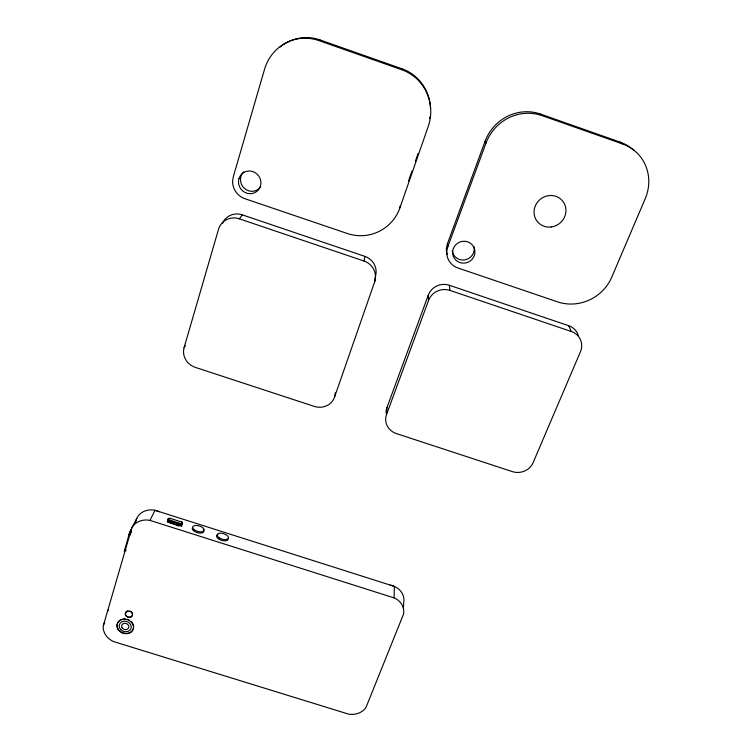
<?xml version="1.0" encoding="UTF-8"?>
<svg xmlns="http://www.w3.org/2000/svg" width="752" height="752" viewBox="0 0 752 752"><rect width="100%" height="100%" fill="white"/><g stroke="black" fill="none" stroke-linecap="round" stroke-linejoin="round"><path stroke-width="1.13" d="M403.457 607.766L403.702 602.474A17.061 14.965 3.8 0 0 395.073 586.692L390.109 585.047M167.395 521.352L168.523 518.513L169.905 518.26L181.768 522.029L182.595 523.223L181.458 526.09L167.264 521.775M394.048 597.821L394.396 586.41L154.978 510.288L150.005 520.403L149.253 520.234A17.785 15.538 20.7 0 0 131.694 528.13L103.231 625.984A17.174 14.514 18.8 0 0 113.317 641.494L348.712 714.165A16.798 14.194 5.8 0 0 366.036 707.331L403.533 614.13A17.381 15.181 3.8 0 0 394.744 598.103L150.005 520.403M430.492 107.903A43.842 42.544 -84.8 0 0 401.944 68.761L320.051 39.941L318.923 40.599A45.054 43.061 77.5 0 0 264.507 69.391L233.289 176.786L232.612 181.223A17.569 16.835 53.6 0 0 244.87 198.688L347.217 233.477A42.187 41.83 64.5 0 0 399.97 207.721L400.064 206.02M568.672 325.701L571.332 331.491A16.835 15.651 -21.6 0 1 580.459 351.701L533.065 462.771A16.046 14.617 -9.6 0 1 512.385 471.617L396.417 433.584A16.036 14.965 1.5 0 1 386.519 414.559L386.942 407.622L428.273 295.16A16.45 15.877 -12.5 0 1 449.367 285.271L568.672 325.701A16.553 15.416 -22.1 0 1 578.326 335.589M242.351 214.856L239.38 218.841A17.174 16.375 43 0 0 218.503 229.313L184.08 347.697A16.403 15.219 28.9 0 0 195.323 367.371L314.355 406.418A16.121 15.134 13.2 0 0 334.518 397.188L374.618 281.981L375.257 276.98A16.478 16.121 13.8 0 0 364.908 256.385L242.351 214.856A16.882 16.112 43.7 0 0 222.545 223.165M399.97 207.721L428.226 126.477A44.349 43.052 -84.9 0 0 401.812 69.757L401.944 68.761M374.618 281.981A16.76 16.375 13.5 0 0 364.081 261.057L364.908 256.385M334.518 397.188L335.364 392.732M135.604 522.414L136.986 517.902A17.446 15.313 20.9 0 1 154.245 510.119L159.396 511.698M130.876 530.621L131.017 529.577L129.269 533.638L124.268 551.442L125.133 549.768M136.168 520.469L136.742 518.513L131.431 528.759M633.964 150.55A43.832 40.909 -43.5 0 0 620.109 142.1L540.453 114.05A43.691 41.689 -50.8 0 0 485.068 141.357L447.402 243.827L446.444 248.066A16.929 16.45 -27.2 0 0 447.158 254.458M622.581 143.961L541.985 115.592A44.199 42.159 -50.4 0 0 485.933 143.2L447.797 246.778L446.829 251.065A17.117 16.629 -26.4 0 0 457.893 267.966L557.552 301.862A42.507 39.931 -32.1 0 0 611.761 277.131L645.188 198.772A44.349 41.36 -43.2 0 0 622.581 143.961L620.109 142.1M167.499 521.559L167.677 521.775M182.163 524.435L180.734 524.717L168.843 520.948L168.016 520.13L168.645 518.401M168.119 520.346L168.457 518.532L168.016 520.13M168.298 520.553L168.439 519.284M168.89 518.307L168.269 519.162M168.542 520.76L168.617 519.5M168.222 522.17L178.938 526.033M168.843 520.948L168.862 519.698M180.734 524.717L181.063 523.674L182.595 523.223M181.768 522.029L182.116 523.044L182.304 522.414M181.1 524.746L181.429 523.693M181.871 522.847L182.059 522.217M181.439 524.727L181.768 523.674M181.74 524.67L182.059 523.618M182.294 523.26L182.492 522.631M181.984 524.567L182.595 522.837M408.533 180.959L411.974 171.052M415.414 161.154L418.093 153.446M181.345 526.334L181.589 525.667M386.519 414.559L428.537 300.452L428.273 295.16M103.344 625.363L104.754 622.459M184.08 347.697L185.33 345.723M124.625 549.562L126.045 550.003L125.838 550.755L124.418 550.314M130.077 531.373L131.506 531.824M129.917 531.786L131.346 532.237M129.748 532.237L131.177 532.689M129.269 533.638L130.698 534.089M128.996 534.522L130.425 534.973M169.162 519.886L181.063 523.674M239.38 218.841L364.081 261.057M428.537 300.452A16.732 16.13 -11.9 0 1 449.997 290.422L571.332 331.491M318.923 40.599L401.812 69.757M540.453 114.05L541.985 115.592M485.068 141.357L485.933 143.2M447.402 243.827L447.797 246.778M449.367 285.271L449.997 290.422M203.256 529.775A5.978 2.858 16.5 0 1 198.312 532.886A5.978 2.858 16.5 0 1 192.587 527.66M228.11 538.648A5.96 2.848 17.2 0 1 220.721 540.058A5.96 2.848 17.2 0 1 217.948 534.7M108.194 610.671A6.157 0.489 -70.8 0 1 108.457 609.637M131.168 621.528A8.432 7.135 18.6 0 1 130.773 632.159A8.432 7.135 18.6 0 1 118.619 629.828A8.432 7.135 18.6 0 1 121.1 619.601M123.093 619.028A8.432 7.135 18.6 0 1 125.246 618.943M127.408 619.357A8.432 7.135 18.6 0 1 129.429 620.24M129.899 611.028A3.657 3.111 18.9 0 1 131.985 616.057A3.657 3.111 18.9 0 1 126.073 615.597A3.657 3.111 18.9 0 1 128.028 610.887M386.114 413.318A15.773 14.758 1.4 0 1 386.942 407.622M280.101 47.094A44.528 42.554 77.8 0 1 320.051 39.941M430.078 116.494A43.842 42.544 -84.8 0 1 429.721 118.619M260.7 186.825A11.393 10.923 54.2 0 1 249.297 190.98L248.245 190.66A11.393 10.923 54.2 0 1 240.715 177.378L240.988 176.316A11.393 10.923 54.2 0 1 243.808 171.776M473.986 246.628A11.101 10.791 -27.2 0 1 460.224 259.694L459.199 259.384A11.101 10.791 -27.2 0 1 452.253 250.754M239.004 178.534L238.722 179.596A11.524 11.045 53.6 0 0 246.346 193.029L247.408 193.349A11.524 11.045 53.6 0 0 260.606 185.471A11.524 11.045 53.6 0 0 252.7 171.531A11.524 11.045 53.6 0 0 239.004 178.534M453.371 248.48L453.024 249.514A11.224 10.904 -26.4 0 0 459.735 262.504L460.769 262.824A11.224 10.904 -26.4 0 0 474.427 255.248A11.224 10.904 -26.4 0 0 467.471 241.759A11.224 10.904 -26.4 0 0 453.371 248.48M118.092 629.509A8.432 7.144 18.6 0 0 132.484 630.646A8.432 7.144 18.6 0 0 125.152 619.197A8.432 7.144 18.6 0 0 118.092 629.509M125.791 615.606A3.666 3.111 18.9 0 0 132.042 616.085A3.666 3.111 18.9 0 0 128.855 611.103A3.666 3.111 18.9 0 0 125.791 615.606M194.025 529.596A5.978 2.848 16.5 0 0 203.886 530.865A5.978 2.848 16.5 0 0 197.353 525.535A5.978 2.848 16.5 0 0 194.025 529.596M219.161 537.849A5.96 2.848 17.2 0 0 228.467 538.197A5.96 2.848 17.2 0 0 220.721 533.168A5.96 2.848 17.2 0 0 219.161 537.849M122.153 627.788A3.647 3.083 18.6 0 0 128.376 628.277A3.647 3.083 18.6 0 0 125.199 623.323A3.647 3.083 18.6 0 0 122.153 627.788M120.846 629.687A6.129 5.189 18.6 0 0 131.036 628.475A6.129 5.189 18.6 0 0 123.845 621.208A6.129 5.189 18.6 0 0 120.846 629.687M551.169 226.991A16.29 15.463 -39.9 0 0 563.201 201.762A16.29 15.463 -39.9 0 0 535.64 205.164A16.29 15.463 -39.9 0 0 551.169 226.991"/></g></svg>
